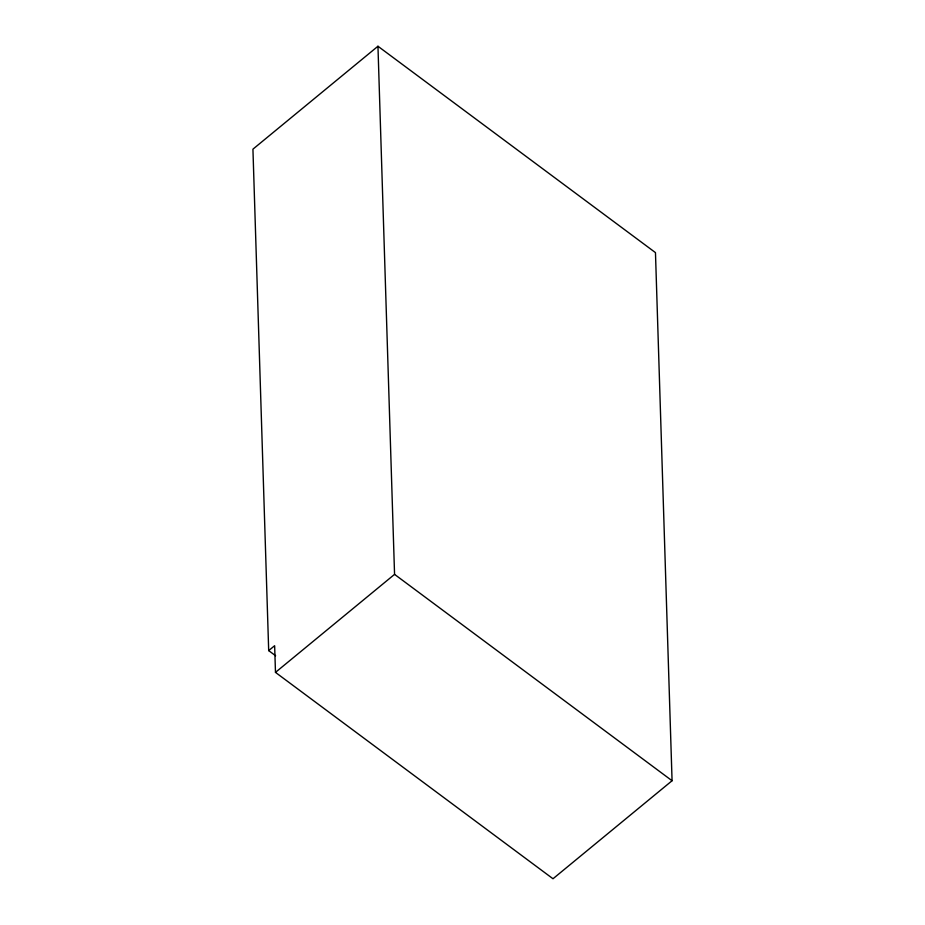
<?xml version="1.0" encoding="UTF-8"?>
<svg xmlns="http://www.w3.org/2000/svg" width="925" height="925" viewBox="0 0 925 925"><rect width="100%" height="100%" fill="white"/><g stroke="black" fill="none" stroke-linecap="round" stroke-linejoin="round"><path stroke-width="1.39" d="M268.689 650.61L274.644 645.708L275.477 672.382L553 878.75L672.07 780.735L655.467 252.617L377.955 46.25L252.93 149.168L268.689 650.61L275.627 655.767M275.477 672.382L394.559 574.367L377.955 46.25M394.559 574.367L672.07 780.735"/></g></svg>
